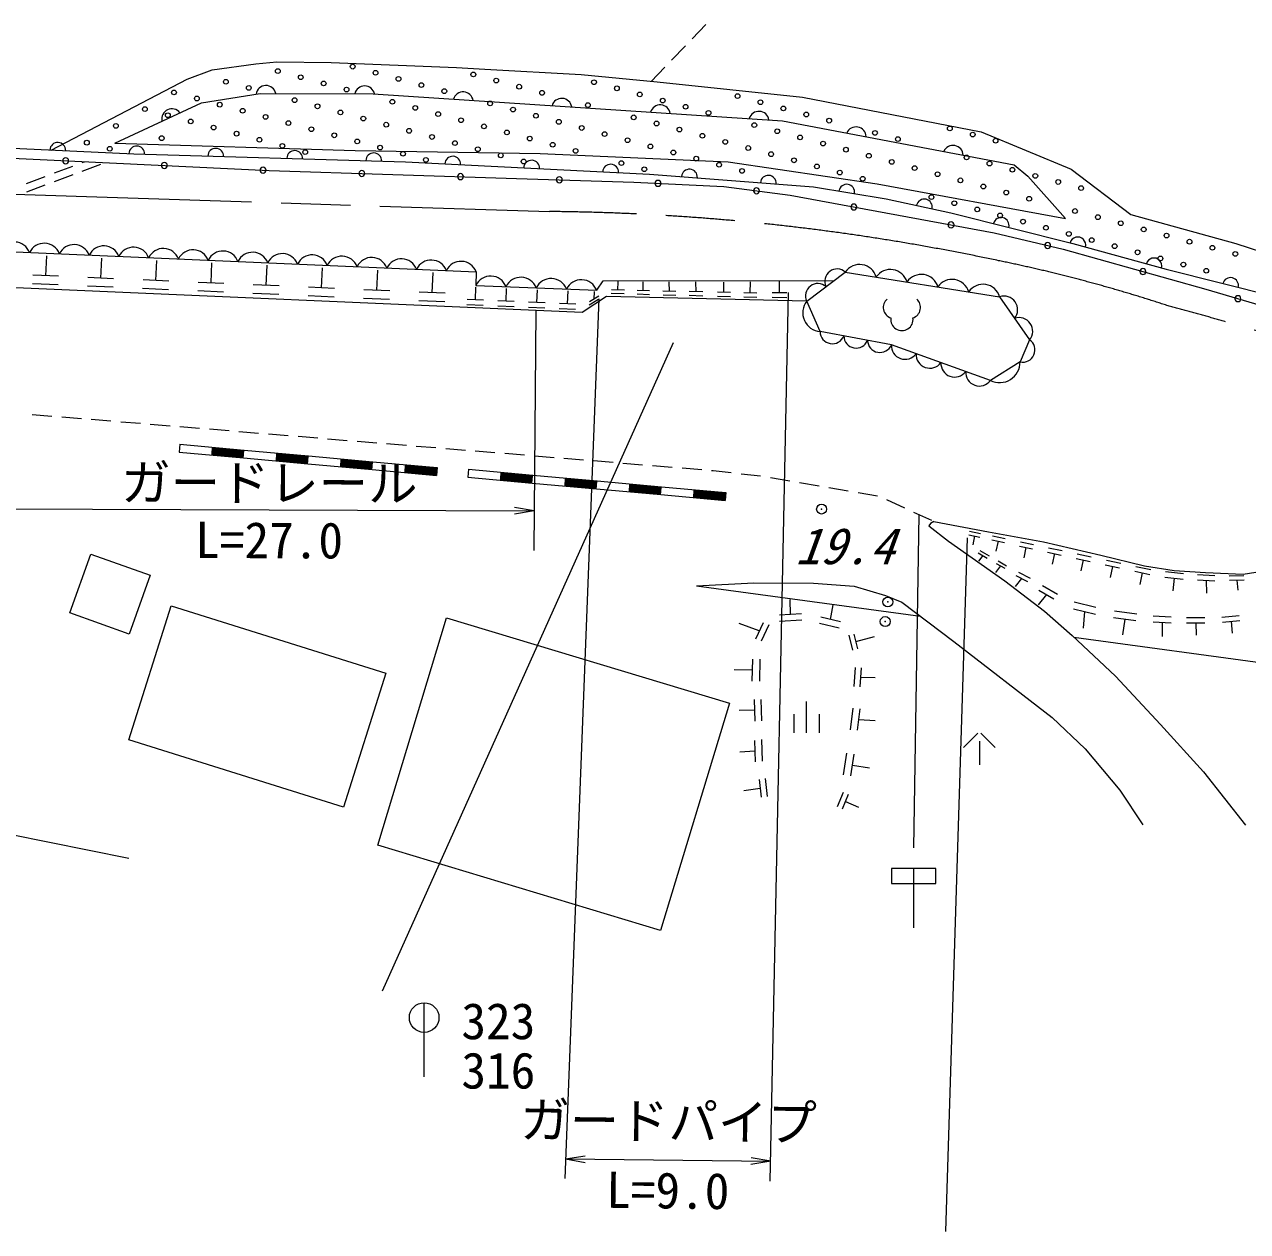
# Model space of a CAD drawing. Units: millimetres, scale not verified. Extents: x 40000 to 680000, y 20000 to 380000.
# Drawn here: x 71262 to 133160, y 250420 to 311536 of the extents above; entities that cross this region are included whole.
import ezdxf
from ezdxf.enums import TextEntityAlignment as Align

# ---------------------------------------------------------------- set-up
doc = ezdxf.new("R2010")
doc.units = ezdxf.units.MM
doc.header["$LTSCALE"] = 1000
doc.header["$PDMODE"] = 32
doc.header["$PDSIZE"] = 500
doc.linetypes.add('CHAIN', pattern=[18.5, 12, -1.5, 3.5, -1.5])
for name, color, linetype, lineweight in [('M-BGD', 7, 'Continuous', 13), ('M-BMK', 2, 'CHAIN', 13), ('M-STR-HTXT', 7, 'Continuous', 13), ('M-STR-STRC', 7, 'Continuous', 13)]:
    doc.layers.add(name, color=color, linetype=linetype, lineweight=lineweight)
doc.styles.add('ＭＳ ゴシック', font='')
doc.styles.get('ＭＳ ゴシック').set_extended_font_data('MS Gothic')

# ---------------------------------------------------------------- blocks, each defined once
blk = doc.blocks.new('園庭')
at = {"color": 7, "linetype": 'Continuous', "lineweight": 13}
for centre, start, end in [((-0.4, 0.4), 131.41945, 251.14243), ((0.4, 0.4), 288.85757, 48.58055), ((0, -0.25), 172.14016, 7.85984)]:
    blk.add_arc(centre, 0.6, start, end, dxfattribs=at)
blk = doc.blocks.new('荒地')
at = {"color": 7, "linetype": 'Continuous', "lineweight": 13}
for p, q in [((0, -1.25), (0, 1.25)), ((-1, 0.25), (-1, -1.25)), ((1, 0.25), (1, -1.25))]:
    blk.add_line(p, q, dxfattribs=at)
blk = doc.blocks.new('道路標識\u3000規制')
at = {"color": 7, "linetype": 'Continuous', "lineweight": 13}
blk.add_line((0, 0), (0, 2.5), dxfattribs=at)
blk.add_circle((0, 2), 0.5, dxfattribs=at)

msp = doc.modelspace()

# ---------------------------------------------------------------- linework, layer by layer
at = {"layer": 'M-BGD'}
for p, q in [((105055, 310815), (105748, 311536)), ((104015, 309734), (104708, 310455)), ((80754, 309232), (82979, 309544)), ((82979, 309544), (84028, 309643)), ((84028, 309643), (86792, 309615)), ((86792, 309615), (93128, 309360)), ((79492, 308764), (80754, 309232)), ((93128, 309360), (94559, 309279)), ((94559, 309279), (99435, 309005)), ((99435, 309005), (103277, 308623)), ((102976, 308653), (103669, 309374)), ((72617, 305176), (79492, 308764)), ((103277, 308623), (110633, 307857)), ((80215, 307574), (83192, 308042)), ((83192, 308042), (88911, 308021)), ((88911, 308021), (109620, 306660)), ((110633, 307857), (119683, 306100)), ((75835, 305533), (80215, 307574)), ((109620, 306660), (121356, 304427)), ((119683, 306100), (124233, 304207)), ((69924, 305299), (76798, 304984)), ((75830, 305530), (87991, 305148)), ((69933, 304794), (83646, 304145)), ((74180, 304540), (74305, 304587)), ((76798, 304984), (90538, 304583)), ((87991, 305148), (97368, 304999)), ((90538, 304583), (102898, 303959)), ((97368, 304999), (106872, 304573)), ((106872, 304573), (114419, 303468)), ((72775, 304016), (73712, 304365)), ((72783, 303592), (73719, 303941)), ((74188, 304116), (75125, 304466)), ((83646, 304145), (96169, 303741)), ((102898, 303959), (111190, 303321)), ((121356, 304427), (122042, 303854)), ((124233, 304207), (127253, 301911)), ((71370, 303491), (72307, 303841)), ((71377, 303067), (72314, 303417)), ((96169, 303741), (102101, 303549)), ((102101, 303549), (106651, 303337)), ((106651, 303337), (110010, 302890)), ((111190, 303321), (114875, 302712)), ((114419, 303468), (123945, 301703)), ((123945, 301703), (122042, 303854)), ((110010, 302890), (120333, 300987)), ((114875, 302712), (118149, 302003)), ((118149, 302003), (124315, 300444)), ((127253, 301911), (132568, 300449)), ((120333, 300987), (123827, 300158)), ((124315, 300444), (129035, 299140)), ((132568, 300449), (138606, 298472)), ((70015, 300053), (94120, 299010)), ((72342, 298814), (72386, 299820)), ((75125, 298692), (75170, 299701)), ((123827, 300158), (131041, 298131)), ((77913, 298569), (77957, 299581)), ((80703, 298447), (80748, 299461)), ((83498, 298324), (83543, 299341)), ((86296, 298201), (86341, 299220)), ((89097, 298078), (89143, 299100)), ((91903, 297955), (91948, 298979)), ((94120, 299010), (94104, 298326)), ((110851, 297524), (112804, 299001)), ((112804, 299001), (120612, 297749)), ((129035, 299140), (135229, 297580)), ((72970, 298354), (71675, 298411)), ((72989, 298785), (71694, 298843)), ((75774, 298663), (74476, 298720)), ((78563, 298540), (77262, 298598)), ((81356, 298418), (80051, 298476)), ((84152, 298295), (82844, 298353)), ((100223, 298080), (100549, 298562)), ((100549, 298562), (112231, 298568)), ((101294, 298091), (101309, 298521)), ((102580, 298058), (102580, 298512)), ((103900, 298023), (103889, 298501)), ((105252, 298006), (105240, 298502)), ((106664, 297967), (106661, 298480)), ((107995, 297944), (108002, 298509)), ((109468, 297946), (109466, 298515)), ((70047, 298250), (99481, 296976)), ((75755, 298230), (74457, 298288)), ((78544, 298107), (77243, 298165)), ((81336, 297983), (80032, 298041)), ((84132, 297859), (82825, 297917)), ((86932, 297735), (85621, 297793)), ((86951, 298172), (85640, 298230)), ((89755, 298049), (88440, 298107)), ((92561, 297926), (91244, 297984)), ((94083, 297597), (94110, 298240)), ((94104, 298326), (100223, 298080)), ((95638, 297530), (95665, 298174)), ((97193, 297464), (97220, 298107)), ((98748, 297397), (98775, 298041)), ((99481, 296976), (100725, 297782)), ((100325, 297775), (99857, 297484)), ((100091, 297630), (100115, 298008)), ((100725, 297782), (110840, 297542)), ((101616, 297898), (100961, 297915)), ((101622, 298083), (100967, 298100)), ((102898, 298048), (102263, 298067)), ((102898, 297854), (102263, 297873)), ((104226, 298014), (103574, 298031)), ((104231, 297809), (103579, 297826)), ((105593, 297782), (104902, 297808)), ((105598, 297993), (104906, 298019)), ((106992, 297957), (106335, 297976)), ((106994, 297738), (106336, 297757)), ((108323, 297716), (107661, 297731)), ((108326, 297936), (107664, 297951)), ((109839, 297940), (109097, 297952)), ((120612, 297749), (122133, 295566)), ((131041, 298131), (137647, 296189)), ((89735, 297611), (88421, 297669)), ((92542, 297487), (91224, 297545)), ((94484, 297303), (93657, 297339)), ((94496, 297579), (93669, 297614)), ((96039, 297237), (95212, 297272)), ((96051, 297513), (95224, 297548)), ((97595, 297170), (96767, 297206)), ((97606, 297446), (96779, 297481)), ((99150, 297104), (98322, 297139)), ((99162, 297380), (98334, 297415)), ((100315, 297613), (99847, 297322)), ((109840, 297697), (109098, 297708)), ((111526, 295985), (110851, 297524)), ((115134, 295318), (111526, 295985)), ((120149, 293516), (115134, 295318)), ((122133, 295566), (121652, 294451)), ((121652, 294451), (120149, 293516)), ((71652, 291793), (72649, 291711)), ((73147, 291669), (74144, 291587)), ((74642, 291546), (75639, 291464)), ((76137, 291423), (77133, 291341)), ((77632, 291300), (78628, 291218)), ((79127, 291177), (80123, 291095)), ((80622, 291054), (81618, 290971)), ((82117, 290930), (83113, 290848)), ((83612, 290807), (84608, 290725)), ((85106, 290684), (86103, 290602)), ((86601, 290561), (87598, 290479)), ((88096, 290438), (89093, 290356)), ((89591, 290315), (90588, 290232)), ((79125, 290282), (79089, 289884)), ((79089, 289884), (82346, 289589)), ((79125, 290282), (82382, 289987)), ((80721, 289776), (82349, 289629)), ((80725, 289816), (82353, 289669)), ((80728, 289856), (82356, 289708)), ((80732, 289896), (82360, 289748)), ((80736, 289935), (82364, 289788)), ((80739, 289975), (82367, 289828)), ((80743, 290015), (82371, 289868)), ((80746, 290055), (82374, 289908)), ((80750, 290095), (82378, 289947)), ((82382, 289987), (85638, 289693)), ((83999, 289720), (85627, 289573)), ((84003, 289760), (85631, 289613)), ((84006, 289800), (85634, 289653)), ((85638, 289693), (88894, 289398)), ((91086, 290191), (92083, 290109)), ((92581, 290068), (93578, 289986)), ((94076, 289945), (95073, 289863)), ((95571, 289822), (96568, 289740)), ((97066, 289699), (98063, 289617)), ((82346, 289589), (85602, 289294)), ((83977, 289481), (85605, 289334)), ((83981, 289521), (85609, 289374)), ((83985, 289561), (85613, 289414)), ((83988, 289601), (85616, 289454)), ((83992, 289641), (85620, 289493)), ((83995, 289681), (85624, 289533)), ((85602, 289294), (88858, 289000)), ((87234, 289187), (88862, 289039)), ((87237, 289227), (88865, 289079)), ((87241, 289266), (88869, 289119)), ((87244, 289306), (88873, 289159)), ((87248, 289346), (88876, 289199)), ((87252, 289386), (88880, 289239)), ((87255, 289426), (88883, 289278)), ((87259, 289466), (88887, 289318)), ((87262, 289505), (88891, 289358)), ((88894, 289398), (92150, 289103)), ((90508, 289091), (92136, 288944)), ((90512, 289131), (92140, 288984)), ((90515, 289171), (92143, 289024)), ((90519, 289211), (92147, 289063)), ((92150, 289103), (92114, 288705)), ((98561, 289576), (99557, 289493)), ((100056, 289452), (101052, 289370)), ((101551, 289329), (102547, 289247)), ((103046, 289206), (104042, 289124)), ((104541, 289083), (105537, 289001)), ((88858, 289000), (92114, 288705)), ((90490, 288892), (92118, 288745)), ((90493, 288932), (92122, 288785)), ((90497, 288972), (92125, 288824)), ((90501, 289012), (92129, 288864)), ((90504, 289051), (92132, 288904)), ((93735, 289012), (93699, 288614)), ((93699, 288614), (96955, 288319)), ((93735, 289012), (96991, 288717)), ((95331, 288506), (96959, 288359)), ((95334, 288546), (96963, 288399)), ((95338, 288586), (96966, 288438)), ((95342, 288626), (96970, 288478)), ((95345, 288665), (96973, 288518)), ((95349, 288705), (96977, 288558)), ((95352, 288745), (96981, 288598)), ((95356, 288785), (96984, 288638)), ((95360, 288825), (96988, 288677)), ((96991, 288717), (100248, 288423)), ((98609, 288450), (100237, 288303)), ((98612, 288490), (100240, 288343)), ((98616, 288530), (100244, 288383)), ((106036, 288960), (106123, 288952)), ((106123, 288952), (107029, 288848)), ((107526, 288791), (108519, 288677)), ((109013, 288595), (109998, 288426)), ((96955, 288319), (100212, 288024)), ((98587, 288211), (100215, 288064)), ((98591, 288251), (100219, 288104)), ((98594, 288291), (100222, 288144)), ((98598, 288331), (100226, 288184)), ((98601, 288371), (100230, 288223)), ((98605, 288411), (100233, 288263)), ((100212, 288024), (103468, 287730)), ((100248, 288423), (103504, 288128)), ((101843, 287917), (103471, 287769)), ((101847, 287957), (103475, 287809)), ((101851, 287996), (103479, 287849)), ((101854, 288036), (103482, 287889)), ((101858, 288076), (103486, 287929)), ((101861, 288116), (103489, 287969)), ((101865, 288156), (103493, 288008)), ((101869, 288196), (103497, 288048)), ((101872, 288235), (103500, 288088)), ((103504, 288128), (106760, 287833)), ((105121, 287861), (106749, 287714)), ((105125, 287901), (106753, 287754)), ((105128, 287941), (106757, 287794)), ((106760, 287833), (106724, 287435)), ((110491, 288342), (111477, 288173)), ((111970, 288089), (112955, 287920)), ((113448, 287835), (114434, 287666)), ((103468, 287730), (106724, 287435)), ((105100, 287622), (106728, 287475)), ((105103, 287662), (106731, 287515)), ((105107, 287702), (106735, 287554)), ((105110, 287742), (106739, 287594)), ((105114, 287781), (106742, 287634)), ((105118, 287821), (106746, 287674)), ((114895, 287480), (115803, 287061)), ((116257, 286851), (117164, 286432)), ((117114, 286269), (117032, 286143)), ((117032, 286143), (118034, 285375)), ((117284, 286376), (117114, 286269)), ((117284, 286376), (120057, 285851)), ((118034, 285375), (120875, 283365)), ((119062, 285696), (119612, 285582)), ((119097, 285879), (119647, 285766)), ((119337, 285639), (119250, 285193)), ((120057, 285851), (122842, 285341)), ((120216, 285436), (120855, 285300)), ((120261, 285650), (120901, 285513)), ((120535, 285368), (120428, 284865)), ((119526, 284783), (119987, 284514)), ((119619, 284908), (120081, 284640)), ((121618, 285129), (122278, 284988)), ((121665, 285349), (122325, 285208)), ((121948, 285059), (121837, 284539)), ((122842, 285341), (125734, 284660)), ((123043, 284817), (123724, 284671)), ((123091, 285044), (123773, 284899)), ((123383, 284744), (123269, 284208)), ((124541, 284734), (125244, 284584)), ((73559, 281741), (74613, 284713)), ((74613, 284713), (77623, 283646)), ((119757, 284649), (119539, 284356)), ((120657, 284120), (120408, 283782)), ((120443, 284241), (120871, 284000)), ((120540, 284373), (120968, 284131)), ((124491, 284500), (125194, 284350)), ((124843, 284425), (124724, 283872)), ((125734, 284660), (127945, 284129)), ((125963, 284177), (126688, 284022)), ((126015, 284419), (126740, 284264)), ((127945, 284129), (129455, 283895)), ((77623, 283646), (76569, 280674)), ((121434, 283641), (122019, 283324)), ((121574, 283811), (122160, 283494)), ((126326, 284100), (126204, 283530)), ((127460, 283850), (128207, 283690)), ((127513, 284099), (128260, 283939)), ((127833, 283770), (127708, 283182)), ((128979, 283556), (129903, 283454)), ((129003, 283835), (129927, 283733)), ((129441, 283505), (129386, 282852)), ((129455, 283895), (131028, 283789)), ((130622, 283684), (131503, 283639)), ((131028, 283789), (132942, 283703)), ((132226, 283617), (132975, 283634)), ((132942, 283703), (135238, 284065)), ((105274, 283110), (108180, 283266)), ((105274, 283110), (116613, 281569)), ((108180, 283266), (111199, 283252)), ((111199, 283252), (113254, 283096)), ((113254, 283096), (114842, 282628)), ((120875, 283365), (122891, 281828)), ((121726, 283483), (121399, 283086)), ((122605, 282899), (123365, 282462)), ((122786, 283127), (123546, 282690)), ((130629, 283410), (131510, 283364)), ((131070, 283387), (131086, 282746)), ((132249, 283397), (132997, 283414)), ((132623, 283405), (132676, 282891)), ((110029, 281663), (110009, 282417)), ((114842, 282628), (115664, 282288)), ((115664, 282288), (118300, 280290)), ((122985, 282681), (122561, 282149)), ((124389, 282301), (125489, 282029)), ((76569, 280674), (73559, 281741)), ((76546, 275317), (78679, 282103)), ((78679, 282103), (89548, 278687)), ((110590, 281701), (109467, 281624)), ((112056, 281408), (112195, 282147)), ((122891, 281828), (124277, 280599)), ((124359, 281942), (125459, 281670)), ((124909, 281806), (124839, 280968)), ((126431, 281841), (127562, 281688)), ((89141, 269981), (92623, 281500)), ((92623, 281500), (106936, 277173)), ((108452, 280832), (107438, 281212)), ((108652, 281245), (108252, 280420)), ((108938, 281138), (108538, 280313)), ((110598, 281378), (109476, 281301)), ((112494, 280970), (111499, 281213)), ((112554, 281287), (111559, 281529)), ((126384, 281504), (127515, 281351)), ((126950, 281427), (126840, 280640)), ((128380, 281287), (129293, 281241)), ((128381, 281591), (129294, 281546)), ((128836, 281264), (128834, 280542)), ((130068, 281516), (130995, 281508)), ((130078, 281245), (131005, 281237)), ((130541, 281241), (130564, 280609)), ((131858, 281523), (132737, 281614)), ((131886, 281268), (132764, 281358)), ((132325, 281313), (132389, 280718)), ((113187, 279854), (112996, 280607)), ((113438, 279921), (113246, 280673)), ((113342, 280297), (114289, 280549)), ((124277, 280599), (126474, 278538)), ((124368, 280514), (142733, 278018)), ((118300, 280290), (123268, 276450)), ((108105, 279406), (108079, 278283)), ((108479, 279401), (108453, 278279)), ((89548, 278687), (87415, 271901)), ((108092, 278844), (107176, 278854)), ((113249, 278014), (113313, 278971)), ((113562, 278007), (113626, 278964)), ((113594, 278486), (114323, 278471)), ((126474, 278538), (128756, 276100)), ((108191, 277355), (108225, 276267)), ((108525, 277361), (108559, 276272)), ((106936, 277173), (103454, 265654)), ((108208, 276811), (107427, 276798)), ((113068, 275829), (113208, 276914)), ((113423, 275806), (113563, 276890)), ((113493, 276348), (114321, 276293)), ((123268, 276450), (124948, 274856)), ((128756, 276100), (130939, 273691)), ((118788, 274931), (119508, 275651)), ((119668, 275651), (120388, 274931)), ((87415, 271901), (76546, 275317)), ((108202, 275283), (108241, 274199)), ((108557, 275328), (108596, 274244)), ((119588, 275251), (119588, 274051)), ((124948, 274856), (126691, 272772)), ((108222, 274741), (107459, 274689)), ((112715, 273541), (112881, 274638)), ((113080, 273486), (113246, 274583)), ((113163, 274034), (114024, 273905)), ((130939, 273691), (133051, 270997)), ((108445, 273310), (108547, 272405)), ((108745, 273354), (108847, 272448)), ((108496, 272857), (107662, 272738)), ((112411, 271933), (112717, 272673)), ((112655, 271826), (112961, 272566)), ((126691, 272772), (127861, 271007)), ((112808, 272196), (113471, 271906)), ((70530, 270542), (76543, 269331)), ((103454, 265654), (89141, 269981))]:
    msp.add_line(p, q, dxfattribs=at)
for centre in [(87873, 309400), (84085, 309173), (85244, 308862), (89032, 309089), (90191, 308779), (93979, 309006), (81456, 308635), (82616, 308324), (86403, 308551), (87563, 308241), (91350, 308468), (92510, 308158), (95138, 308696), (96298, 308385), (100085, 308612), (101245, 308302), (78828, 308097), (79987, 307786), (84934, 307703), (89881, 307620), (94828, 307536), (97457, 308074), (102404, 307991), (103563, 307681), (107351, 307908), (108510, 307597), (77358, 307248), (78517, 306938), (81146, 307475), (82305, 307165), (86093, 307392), (87252, 307082), (91040, 307309), (92199, 306998), (95987, 307226), (97146, 306915), (99775, 307453), (104722, 307370), (105881, 307059), (109669, 307287), (110828, 306976), (75888, 306400), (79676, 306627), (80835, 306316), (83464, 306854), (84623, 306544), (88411, 306771), (89570, 306461), (93358, 306688), (94517, 306377), (98305, 306605), (99464, 306294), (102093, 306832), (103252, 306521), (108199, 306438), (111987, 306666), (78206, 305778), (81994, 306006), (83153, 305695), (85782, 306233), (86941, 305923), (90729, 306150), (91888, 305839), (95676, 306067), (96835, 305756), (100623, 305984), (101782, 305673), (104411, 306211), (105570, 305900), (109358, 306128), (110517, 305817), (114305, 306044), (115464, 305734), (118093, 306272), (119252, 305961), (74419, 305551), (75578, 305240), (84313, 305385), (85472, 305074), (88101, 305612), (89260, 305301), (93048, 305529), (94207, 305218), (97995, 305446), (99154, 305135), (102942, 305362), (104101, 305052), (106730, 305590), (107889, 305279), (111677, 305506), (112836, 305196), (120411, 305651), (90419, 304991), (91578, 304680), (95366, 304908), (96525, 304597), (101472, 304514), (105260, 304741), (106419, 304431), (109048, 304969), (110207, 304658), (113995, 304885), (115154, 304575), (118942, 304802), (120101, 304492), (102631, 304203), (107578, 304120), (111366, 304347), (112525, 304037), (116313, 304264), (117472, 303954), (121260, 304181), (122419, 303870), (113684, 303726), (118631, 303643), (119790, 303332), (123578, 303560), (124737, 303249), (117162, 302794), (120949, 303022), (122109, 302711), (118321, 302484), (119480, 302173), (124427, 302090), (120639, 301863), (121798, 301552), (125586, 301779), (126745, 301469), (122957, 301242), (124116, 300931), (127904, 301158), (129063, 300848), (125275, 300620), (126434, 300310), (130222, 300537), (131381, 300227), (127594, 299999), (128753, 299689), (132541, 299916), (129912, 299378), (131071, 299067)]:
    msp.add_circle(centre, 120, dxfattribs=at)
for centre, radius, start, end in [((83483, 307939), 506, 11.39325, 172.06534), ((88478, 307913), 511, 11.67713, 167.41641), ((93461, 307609), 512, 8.92097, 163.56021), ((98451, 307281), 512, 8.92097, 163.56021), ((78722, 306754), 512, 37.66682, 192.30605), ((103440, 306953), 512, 8.92097, 163.56021), ((108429, 306625), 512, 8.92097, 163.56021), ((113346, 305836), 512, 1.9104, 156.54963), ((72948, 305160), 400, 357.37995, 177.37995), ((76944, 304980), 400, 358.32441, 177.72678), ((80942, 304863), 400, 358.32574, 178.32574), ((118258, 304902), 512, 1.9104, 156.54963), ((73348, 304632), 150, 0, 180), ((73348, 304632), 150, 180, 0), ((78342, 304396), 150, 0, 180), ((84941, 304746), 400, 358.32574, 178.32574), ((88939, 304629), 400, 358.32574, 178.32574), ((92935, 304462), 400, 357.11138, 177.11138), ((96930, 304260), 400, 357.11138, 177.11138), ((78342, 304396), 150, 180, 0), ((83336, 304159), 150, 0, 180), ((83336, 304159), 150, 180, 0), ((88334, 303993), 150, 0, 180), ((88334, 303993), 150, 180, 0), ((93331, 303832), 150, 0, 180), ((100925, 304058), 400, 357.11138, 177.11138), ((104917, 303804), 400, 355.60129, 175.60129), ((93331, 303832), 150, 180, 0), ((98328, 303671), 150, 0, 180), ((98328, 303671), 150, 180, 0), ((103325, 303492), 150, 0, 180), ((103325, 303492), 150, 180, 0), ((108905, 303497), 400, 355.60129, 175.60129), ((112875, 303042), 400, 350.60916, 170.60916), ((108307, 303117), 150, 0, 180), ((108307, 303117), 150, 180, 0), ((116803, 302294), 400, 347.78672, 167.78672), ((113237, 302295), 150, 0, 180), ((113237, 302295), 150, 180, 0), ((118155, 301389), 150, 0, 180), ((120692, 301360), 400, 345.8089, 165.8089), ((118155, 301389), 150, 180, 0), ((70755, 299703), 818, 20.42182, 154.62153), ((72261, 299637), 818, 20.42182, 154.62153), ((73768, 299572), 818, 20.42182, 154.62153), ((75275, 299507), 818, 20.42182, 154.62153), ((76781, 299442), 818, 20.42182, 154.62153), ((123043, 300344), 150, 0, 180), ((123043, 300344), 150, 180, 0), ((124569, 300374), 400, 344.55242, 164.98873), ((78288, 299377), 818, 20.42182, 154.62153), ((79794, 299311), 818, 20.42182, 154.62153), ((81301, 299246), 818, 20.42182, 154.62153), ((82807, 299181), 818, 20.42182, 154.62153), ((84314, 299116), 818, 20.42182, 154.62153), ((85820, 299051), 818, 20.42182, 154.62153), ((87327, 298985), 818, 20.42182, 154.62153), ((88834, 298920), 818, 20.42182, 154.62153), ((90340, 298855), 818, 20.42182, 154.62153), ((91847, 298790), 818, 20.42182, 154.62153), ((128424, 299309), 400, 344.55579, 164.55579), ((93353, 298725), 818, 20.42182, 154.62153), ((112391, 298532), 625, 48.64115, 205.5628), ((113526, 298506), 875, 16.27799, 145.50089), ((115087, 298255), 875, 16.27799, 145.50089), ((127865, 299024), 150, 0, 180), ((127865, 299024), 150, 180, 0), ((94855, 297960), 836, 21.39398, 154.00713), ((96385, 297898), 836, 21.39398, 154.00713), ((97915, 297837), 836, 21.39398, 154.00713), ((99444, 297775), 836, 21.39398, 154.00713), ((111414, 297793), 625, 48.64115, 205.5628), ((116649, 298005), 875, 16.27799, 145.50089), ((118210, 297754), 875, 16.27799, 145.50089), ((119772, 297504), 875, 16.27799, 145.50089), ((132299, 298318), 400, 345.87124, 165.87124), ((120834, 297094), 692, 321.01276, 108.7379), ((132673, 297652), 150, 0, 180), ((111606, 296938), 956, 142.20148, 265.20022), ((132673, 297652), 150, 180, 0), ((121595, 296002), 692, 321.01276, 108.7379), ((112150, 295995), 624, 180.98409, 338.0894), ((113352, 295773), 624, 180.98409, 338.0894), ((114555, 295551), 624, 180.98409, 338.0894), ((115826, 295275), 694, 176.45171, 324.01172), ((121783, 295056), 619, 257.70191, 55.54976), ((117080, 294825), 694, 176.45171, 324.01172), ((118334, 294374), 694, 176.45171, 324.01172), ((120618, 294436), 1033, 242.97554, 0.84067), ((119588, 293924), 694, 176.45171, 324.01172)]:
    msp.add_arc(centre, radius, start, end, dxfattribs=at)
for p in [(111602, 286999), (114956, 282296), (114822, 281305)]:
    msp.add_point(p, dxfattribs=at)
at = {"layer": 'M-BMK'}
msp.add_line((70764, 302941), (97834, 302064), dxfattribs=at)
for centre, radius, start, end in [((96827, 187837), 114231, 78.01009, 89.49491), ((105108, 224334), 76812, 71.82062, 78.3967), ((85780, 136207), 166820, 69.26021, 74.95871)]:
    msp.add_arc(centre, radius, start, end, dxfattribs=at)
at = {"layer": 'M-STR-HTXT'}
for p, q in [((109009, 252976), (109937, 297964)), ((100331, 297649), (98606, 253100)), ((97146, 297077), (97038, 284907)), ((70243, 287014), (97056, 286907)), ((97056, 286907), (96055, 286744)), ((97056, 286907), (96057, 287077)), ((98644, 254099), (99646, 254254)), ((98644, 254099), (109030, 253976)), ((98644, 254099), (99642, 253920)), ((109030, 253976), (108028, 253821)), ((109030, 253976), (108032, 254154))]:
    msp.add_line(p, q, dxfattribs=at)
at = {"layer": 'M-STR-STRC'}
for p, q in [((104087, 295421), (89372, 262589)), ((116529, 286725), (116255, 269853)), ((118964, 285535), (117869, 250420)), ((116265, 268796), (115140, 268796)), ((115140, 268796), (115140, 268046)), ((116265, 265796), (116265, 268796)), ((117390, 268796), (116265, 268796)), ((117390, 268046), (117390, 268796)), ((115140, 268046), (117390, 268046))]:
    msp.add_line(p, q, dxfattribs=at)

# ---------------------------------------------------------------- block references
at = {"layer": 'M-BGD'}
for name, p, xscale, yscale in [('園庭', (115668, 296834), 941.3273, 941.3273), ('荒地', (110845, 276462), 640, 640)]:
    msp.add_blockref(name, p, dxfattribs=dict(at, xscale=xscale, yscale=yscale))
at = {"layer": 'M-STR-STRC', "xscale": 1500, "yscale": 1500}
msp.add_blockref('道路標識\u3000規制', (91490, 258254), dxfattribs=at)

# ---------------------------------------------------------------- texts
at = {"layer": 'M-BGD', "style": 'ＭＳ ゴシック', "oblique": 20}
msp.add_text('19.4', height=1833, dxfattribs=at).set_placement((110258, 283660), align=Align.BOTTOM_LEFT)
at = {"layer": 'M-STR-HTXT', "style": 'ＭＳ ゴシック'}
for s, rotation, p in [('ガードレール', 359.772, (83651, 286858)), ('L=27.0', 359.772, (83637, 283960)), ('ガードパイプ', 359.32, (103843, 254537)), ('L=9.0', 359.32, (103802, 251038))]:
    msp.add_text(s, height=1833, rotation=rotation, dxfattribs=at).set_placement(p, align=Align.BOTTOM_CENTER)
at = {"layer": 'M-STR-STRC', "style": 'ＭＳ ゴシック'}
for s, p in [('323', (93375, 259609)), ('316', (93375, 257109))]:
    msp.add_text(s, height=1833, dxfattribs=at).set_placement(p, align=Align.BOTTOM_LEFT)

doc.saveas('drawing.dxf')
